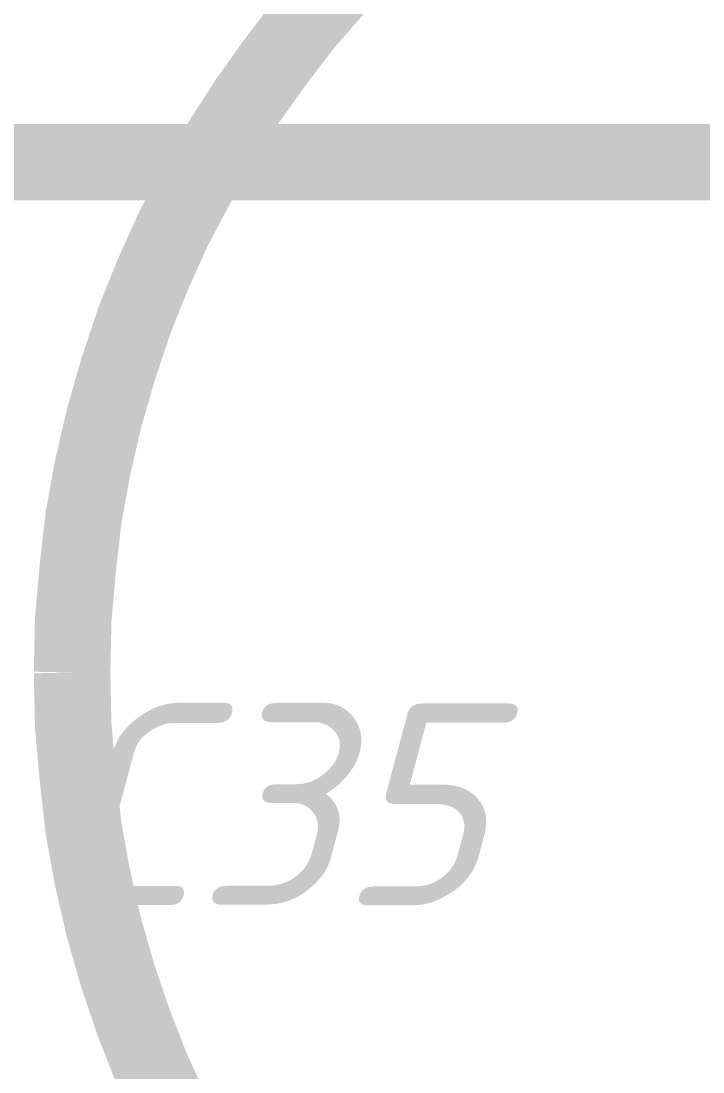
# Model space of a CAD drawing. Header units: inches. Extents: x 0 to 841, y 0 to 594.
# Drawn here: x 289.51 to 296.18, y 296.09 to 306.38 of the extents above; entities that cross this region are included whole.
import ezdxf

# ---------------------------------------------------------------- set-up
doc = ezdxf.new("R2010")
doc.units = ezdxf.units.IN
doc.layers.add('Sheet', color=255, linetype='Continuous')
doc.styles.get("Standard").update_dxf_attribs({"font": 'isocpeui.ttf'})

msp = doc.modelspace()

# ---------------------------------------------------------------- linework, layer by layer
at = {"layer": 'Sheet'}
for points in [[(350.005, 319.998, 0.749, 0.749, 0), (340.011, 319.998, 0.749, 0.749, 0), (340.011, 304.995, 0.749, 0.749, 0), (300.014, 304.995, 0.749, 0.749, 0), (285.012, 304.995, 0.749, 0.749, 0)], [(290.009, 299.998, 0.749, 0.749, 0), (290.02, 300.515, 0.749, 0.749, 0), (290.065, 301.02, 0.749, 0.749, 0), (290.121, 301.514, 0.749, 0.749, 0), (290.211, 302.008, 0.749, 0.749, 0), (290.323, 302.491, 0.749, 0.749, 0), (290.458, 302.963, 0.749, 0.749, 0), (290.615, 303.435, 0.749, 0.749, 0), (290.795, 303.884, 0.749, 0.749, 0), (290.997, 304.333, 0.749, 0.749, 0), (291.222, 304.76, 0.749, 0.749, 0), (291.457, 305.175, 0.749, 0.749, 0), (291.716, 305.579, 0.749, 0.749, 0), (291.996, 305.972, 0.749, 0.749, 0), (292.288, 306.354, 0.749, 0.749, 0), (292.603, 306.714, 0.749, 0.749, 0), (292.94, 307.062, 0.749, 0.749, 0)], [(292.94, 307.062, 0.749, 0.749, 0), (292.603, 306.714, 0.749, 0.749, 0), (292.288, 306.354, 0.749, 0.749, 0), (291.996, 305.972, 0.749, 0.749, 0), (291.716, 305.579, 0.749, 0.749, 0), (291.457, 305.175, 0.749, 0.749, 0), (291.222, 304.76, 0.749, 0.749, 0), (290.997, 304.333, 0.749, 0.749, 0), (290.795, 303.884, 0.749, 0.749, 0), (290.615, 303.435, 0.749, 0.749, 0), (290.458, 302.963, 0.749, 0.749, 0), (290.323, 302.491, 0.749, 0.749, 0), (290.211, 302.008, 0.749, 0.749, 0), (290.121, 301.514, 0.749, 0.749, 0), (290.065, 301.02, 0.749, 0.749, 0), (290.02, 300.515, 0.749, 0.749, 0), (290.009, 299.998, 0.749, 0.749, 0)], [(290.997, 295.664, 0.749, 0.749, 0), (290.795, 296.102, 0.749, 0.749, 0), (290.615, 296.562, 0.749, 0.749, 0), (290.458, 297.022, 0.749, 0.749, 0), (290.323, 297.494, 0.749, 0.749, 0), (290.211, 297.977, 0.749, 0.749, 0), (290.121, 298.471, 0.749, 0.749, 0), (290.065, 298.976, 0.749, 0.749, 0), (290.02, 299.482, 0.749, 0.749, 0), (290.009, 299.998, 0.749, 0.749, 0)], [(290.009, 299.998, 0.749, 0.749, 0), (290.009, 299.998, 0.749, 0.749, 0)], [(290.009, 299.998, 0.749, 0.749, 0), (290.02, 299.482, 0.749, 0.749, 0), (290.065, 298.976, 0.749, 0.749, 0), (290.121, 298.471, 0.749, 0.749, 0), (290.211, 297.977, 0.749, 0.749, 0), (290.323, 297.494, 0.749, 0.749, 0), (290.458, 297.022, 0.749, 0.749, 0), (290.615, 296.562, 0.749, 0.749, 0), (290.795, 296.102, 0.749, 0.749, 0), (290.997, 295.664, 0.749, 0.749, 0)]]:
    msp.add_lwpolyline(points, format="xyseb", dxfattribs=at)

# ---------------------------------------------------------------- texts
msp.add_text('C35', height=1.9764, dxfattribs=at).set_placement((289.796, 297.719))

doc.saveas('drawing.dxf')
